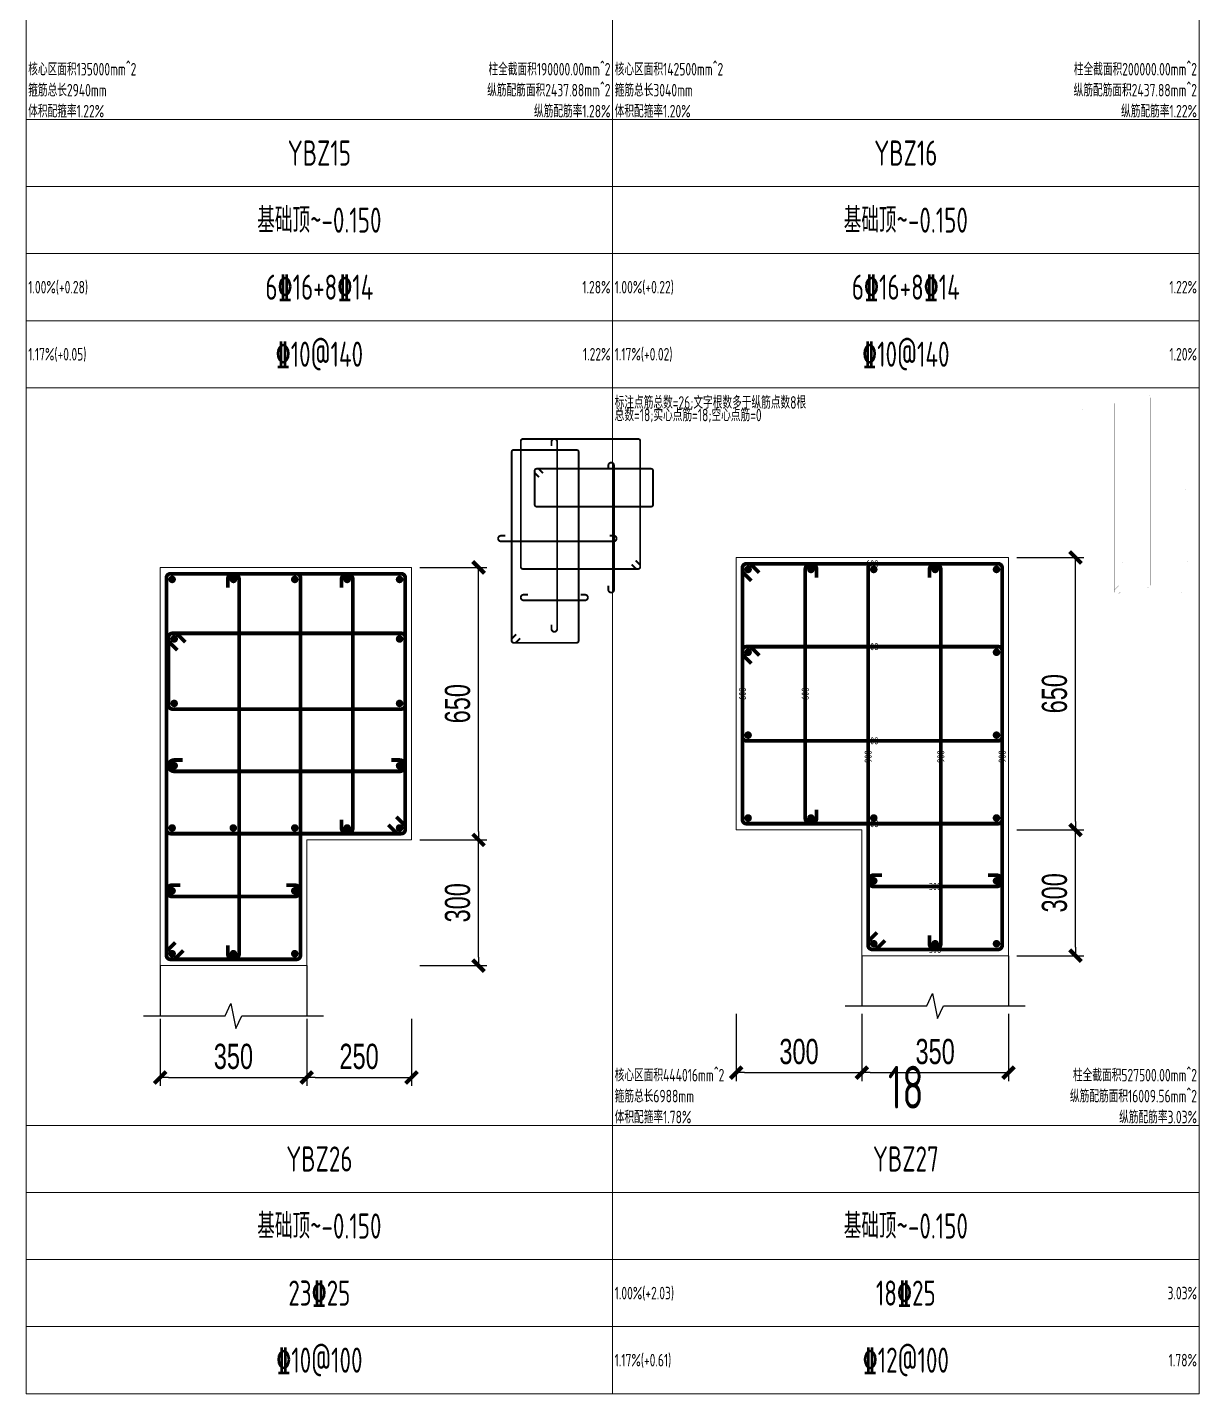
# Model space of a CAD drawing. Extents: x -129922 to 1190196, y -520662 to 139923.
# Drawn here: x 423961 to 437931, y -67297 to -50997 of the extents above; entities that cross this region are included whole.
import ezdxf
from ezdxf.enums import TextEntityAlignment as Align

# ---------------------------------------------------------------- set-up
doc = ezdxf.new("R2010")
doc.units = 0
doc.header["$LTSCALE"] = 1000
doc.header["$MEASUREMENT"] = 0
for name, color, linetype, lineweight in [('S-墙柱-REIN', 1, 'Continuous', 20), ('S-墙柱-大样细线', 7, 'Continuous', 20), ('S-大样-REIN', 1, 'Continuous', 20), ('S-大样-实线', 2, 'Continuous', 20), ('S-板-楼板负筋', 1, 'Continuous', 20), ('S-通用-TAB', 7, 'Continuous', 20)]:
    doc.layers.add(name, color=color, linetype=linetype, lineweight=lineweight)
for name, color, linetype in [('S-大样-实线-pdx', 7, 'Continuous'), ('z-计算配筋', 7, 'Continuous'), ('z-详图标注', 3, 'Continuous')]:
    doc.layers.add(name, color=color, linetype=linetype)
doc.layers.add('箍筋长度', color=3, linetype='Continuous', plot=False)
doc.layers.add('配箍校核', color=34, linetype='Continuous', plot=False)
doc.styles.add('BW_Dim', font='Bweng.shx', dxfattribs={"width": 0.7, "bigfont": 'hztxt.shx'})
doc.styles.add('BW_Rein', font='tssdeng.shx', dxfattribs={"width": 0.7, "bigfont": 'hztxt.shx'})
doc.dimstyles.new('Cyz_20_100', dxfattribs={"dimtxt": 300, "dimasz": 100, "dimexe": 100, "dimexo": 100, "dimgap": 100, "dimtad": 1, "dimdec": 0, "dimlfac": 0.2, "dimzin": 0, "dimdsep": 46, "dimtxsty": 'BW_Dim', "dimblk": '_bwk', "dimcen": 0, "dimclrt": 7, "dimadec": 0, "dimazin": 0, "dimtfac": 1, "dimtdec": 0, "dimtix": 1, "dimtmove": 2, "dimatfit": 0, "dimfxl": 0, "dimtolj": 1, "dimtzin": 0, "dimarcsym": 0})

# ---------------------------------------------------------------- blocks, each defined once
blk = doc.blocks.new('_bwk')
blk.add_line((-1, 0), (0, 0))
at = {"const_width": 0.5}
blk.add_lwpolyline([(-0.7, -0.7), (0.7, 0.7)], dxfattribs=at)
blk = doc.blocks.new('*D823')
at = {"layer": 'Defpoints', "color": 0, "transparency": 16777216}
for p in [(428547, -60691), (429347, -60691), (428547, -62191)]:
    blk.add_point(p, dxfattribs=at)
at = {"layer": 'z-详图标注', "color": 0, "lineweight": -2, "transparency": 16777216}
for p, q in [((428647, -60691), (429447, -60691)), ((429347, -62091), (429347, -60791)), ((428647, -62191), (429447, -62191))]:
    blk.add_line(p, q, dxfattribs=at)
at = {"layer": 'z-详图标注', "color": 0, "lineweight": -2, "transparency": 16777216, "xscale": 100, "yscale": 100, "zscale": 100}
for p, rotation in [((429347, -60691), 90), ((429347, -62191), 270)]:
    blk.add_blockref('_bwk', p, dxfattribs=dict(at, rotation=rotation))
at = {"layer": 'z-详图标注', "color": 7, "transparency": 16777216, "insert": (429097, -61441), "char_height": 300, "attachment_point": 5, "rotation": 90, "style": 'BW_Dim'}
blk.add_mtext('\\A1;300', dxfattribs=at)
blk = doc.blocks.new('*D824')
at = {"layer": 'Defpoints', "color": 0, "transparency": 16777216}
for p in [(428547, -57441), (429347, -57441), (428547, -60691)]:
    blk.add_point(p, dxfattribs=at)
at = {"layer": 'z-详图标注', "color": 0, "lineweight": -2, "transparency": 16777216}
for p, q in [((428647, -57441), (429447, -57441)), ((429347, -60591), (429347, -57541)), ((428647, -60691), (429447, -60691))]:
    blk.add_line(p, q, dxfattribs=at)
at = {"layer": 'z-详图标注', "color": 0, "lineweight": -2, "transparency": 16777216, "xscale": 100, "yscale": 100, "zscale": 100}
for p, rotation in [((429347, -57441), 90), ((429347, -60691), 270)]:
    blk.add_blockref('_bwk', p, dxfattribs=dict(at, rotation=rotation))
at = {"layer": 'z-详图标注', "color": 7, "transparency": 16777216, "insert": (429097, -59066), "char_height": 300, "attachment_point": 5, "rotation": 90, "style": 'BW_Dim'}
blk.add_mtext('\\A1;650', dxfattribs=at)
blk = doc.blocks.new('*D825')
at = {"layer": 'Defpoints', "color": 0, "transparency": 16777216}
for p in [(425547, -62725), (427296, -62725), (427296, -63525)]:
    blk.add_point(p, dxfattribs=at)
at = {"layer": 'z-详图标注', "color": 0, "lineweight": -2, "transparency": 16777216}
for p, q in [((425547, -62825), (425547, -63625)), ((427296, -62825), (427296, -63625)), ((425647, -63525), (427196, -63525))]:
    blk.add_line(p, q, dxfattribs=at)
at = {"layer": 'z-详图标注', "color": 0, "lineweight": -2, "transparency": 16777216, "xscale": 100, "yscale": 100, "zscale": 100, "rotation": 180}
blk.add_blockref('_bwk', (425547, -63525), dxfattribs=at)
at = {"layer": 'z-详图标注', "color": 0, "lineweight": -2, "transparency": 16777216, "xscale": 100, "yscale": 100, "zscale": 100}
blk.add_blockref('_bwk', (427296, -63525), dxfattribs=at)
at = {"layer": 'z-详图标注', "color": 7, "transparency": 16777216, "insert": (426421, -63275), "char_height": 300, "attachment_point": 5, "style": 'BW_Dim'}
blk.add_mtext('\\A1;350', dxfattribs=at)
blk = doc.blocks.new('*D826')
at = {"layer": 'Defpoints', "color": 0, "transparency": 16777216}
for p in [(427296, -62725), (428547, -62725), (428547, -63525)]:
    blk.add_point(p, dxfattribs=at)
at = {"layer": 'z-详图标注', "color": 0, "lineweight": -2, "transparency": 16777216}
for p, q in [((427296, -62825), (427296, -63625)), ((428547, -62825), (428547, -63625)), ((427396, -63525), (428447, -63525))]:
    blk.add_line(p, q, dxfattribs=at)
at = {"layer": 'z-详图标注', "color": 0, "lineweight": -2, "transparency": 16777216, "xscale": 100, "yscale": 100, "zscale": 100, "rotation": 180}
blk.add_blockref('_bwk', (427296, -63525), dxfattribs=at)
at = {"layer": 'z-详图标注', "color": 0, "lineweight": -2, "transparency": 16777216, "xscale": 100, "yscale": 100, "zscale": 100}
blk.add_blockref('_bwk', (428547, -63525), dxfattribs=at)
at = {"layer": 'z-详图标注', "color": 7, "transparency": 16777216, "insert": (427921, -63275), "char_height": 300, "attachment_point": 5, "style": 'BW_Dim'}
blk.add_mtext('\\A1;250', dxfattribs=at)
blk = doc.blocks.new('*D827')
at = {"layer": 'Defpoints', "color": 0, "transparency": 16777216}
for p in [(435672, -60572), (436472, -60572), (435672, -62072)]:
    blk.add_point(p, dxfattribs=at)
at = {"layer": 'z-详图标注', "color": 0, "lineweight": -2, "transparency": 16777216}
for p, q in [((435772, -60572), (436572, -60572)), ((436472, -61972), (436472, -60672)), ((435772, -62072), (436572, -62072))]:
    blk.add_line(p, q, dxfattribs=at)
at = {"layer": 'z-详图标注', "color": 0, "lineweight": -2, "transparency": 16777216, "xscale": 100, "yscale": 100, "zscale": 100}
for p, rotation in [((436472, -60572), 90), ((436472, -62072), 270)]:
    blk.add_blockref('_bwk', p, dxfattribs=dict(at, rotation=rotation))
at = {"layer": 'z-详图标注', "color": 7, "transparency": 16777216, "insert": (436222, -61322), "char_height": 300, "attachment_point": 5, "rotation": 90, "style": 'BW_Dim'}
blk.add_mtext('\\A1;300', dxfattribs=at)
blk = doc.blocks.new('*D828')
at = {"layer": 'Defpoints', "color": 0, "transparency": 16777216}
for p in [(435672, -57322), (436472, -57322), (435672, -60572)]:
    blk.add_point(p, dxfattribs=at)
at = {"layer": 'z-详图标注', "color": 0, "lineweight": -2, "transparency": 16777216}
for p, q in [((435772, -57322), (436572, -57322)), ((436472, -60472), (436472, -57422)), ((435772, -60572), (436572, -60572))]:
    blk.add_line(p, q, dxfattribs=at)
at = {"layer": 'z-详图标注', "color": 0, "lineweight": -2, "transparency": 16777216, "xscale": 100, "yscale": 100, "zscale": 100}
for p, rotation in [((436472, -57322), 90), ((436472, -60572), 270)]:
    blk.add_blockref('_bwk', p, dxfattribs=dict(at, rotation=rotation))
at = {"layer": 'z-详图标注', "color": 7, "transparency": 16777216, "insert": (436222, -58947), "char_height": 300, "attachment_point": 5, "rotation": 90, "style": 'BW_Dim'}
blk.add_mtext('\\A1;650', dxfattribs=at)
blk = doc.blocks.new('*D2186')
at = {"layer": 'Defpoints', "color": 0, "transparency": 16777216}
for p in [(435672, -60572), (436472, -60572), (435672, -62072)]:
    blk.add_point(p, dxfattribs=at)
at = {"layer": 'z-详图标注', "color": 0, "lineweight": -2, "transparency": 16777216}
for p, q in [((435772, -60572), (436572, -60572)), ((436472, -61972), (436472, -60672)), ((435772, -62072), (436572, -62072))]:
    blk.add_line(p, q, dxfattribs=at)
at = {"layer": 'z-详图标注', "color": 0, "lineweight": -2, "transparency": 16777216, "xscale": 100, "yscale": 100, "zscale": 100}
for p, rotation in [((436472, -60572), 90), ((436472, -62072), 270)]:
    blk.add_blockref('_bwk', p, dxfattribs=dict(at, rotation=rotation))
at = {"layer": 'z-详图标注', "color": 7, "transparency": 16777216, "insert": (436222, -61322), "char_height": 300, "attachment_point": 5, "rotation": 90, "style": 'BW_Dim'}
blk.add_mtext('\\A1;300', dxfattribs=at)
blk = doc.blocks.new('*D2187')
at = {"layer": 'Defpoints', "color": 0, "transparency": 16777216}
for p in [(435672, -57322), (436472, -57322), (435672, -60572)]:
    blk.add_point(p, dxfattribs=at)
at = {"layer": 'z-详图标注', "color": 0, "lineweight": -2, "transparency": 16777216}
for p, q in [((435772, -57322), (436572, -57322)), ((436472, -60472), (436472, -57422)), ((435772, -60572), (436572, -60572))]:
    blk.add_line(p, q, dxfattribs=at)
at = {"layer": 'z-详图标注', "color": 0, "lineweight": -2, "transparency": 16777216, "xscale": 100, "yscale": 100, "zscale": 100}
for p, rotation in [((436472, -57322), 90), ((436472, -60572), 270)]:
    blk.add_blockref('_bwk', p, dxfattribs=dict(at, rotation=rotation))
at = {"layer": 'z-详图标注', "color": 7, "transparency": 16777216, "insert": (436222, -58947), "char_height": 300, "attachment_point": 5, "rotation": 90, "style": 'BW_Dim'}
blk.add_mtext('\\A1;650', dxfattribs=at)
blk = doc.blocks.new('*D2188')
at = {"layer": 'Defpoints', "color": 0, "transparency": 16777216}
for p in [(432422, -62667), (433922, -62667), (433922, -63467)]:
    blk.add_point(p, dxfattribs=at)
at = {"layer": 'z-详图标注', "color": 0, "lineweight": -2, "transparency": 16777216}
for p, q in [((432422, -62767), (432422, -63567)), ((433922, -62767), (433922, -63567)), ((432522, -63467), (433822, -63467))]:
    blk.add_line(p, q, dxfattribs=at)
at = {"layer": 'z-详图标注', "color": 0, "lineweight": -2, "transparency": 16777216, "xscale": 100, "yscale": 100, "zscale": 100, "rotation": 180}
blk.add_blockref('_bwk', (432422, -63467), dxfattribs=at)
at = {"layer": 'z-详图标注', "color": 0, "lineweight": -2, "transparency": 16777216, "xscale": 100, "yscale": 100, "zscale": 100}
blk.add_blockref('_bwk', (433922, -63467), dxfattribs=at)
at = {"layer": 'z-详图标注', "color": 7, "transparency": 16777216, "insert": (433172, -63217), "char_height": 300, "attachment_point": 5, "style": 'BW_Dim'}
blk.add_mtext('\\A1;300', dxfattribs=at)
blk = doc.blocks.new('*D2189')
at = {"layer": 'Defpoints', "color": 0, "transparency": 16777216}
for p in [(433922, -62667), (435672, -62667), (435672, -63467)]:
    blk.add_point(p, dxfattribs=at)
at = {"layer": 'z-详图标注', "color": 0, "lineweight": -2, "transparency": 16777216}
for p, q in [((433922, -62767), (433922, -63567)), ((435672, -62767), (435672, -63567)), ((434022, -63467), (435572, -63467))]:
    blk.add_line(p, q, dxfattribs=at)
at = {"layer": 'z-详图标注', "color": 0, "lineweight": -2, "transparency": 16777216, "xscale": 100, "yscale": 100, "zscale": 100, "rotation": 180}
blk.add_blockref('_bwk', (433922, -63467), dxfattribs=at)
at = {"layer": 'z-详图标注', "color": 0, "lineweight": -2, "transparency": 16777216, "xscale": 100, "yscale": 100, "zscale": 100}
blk.add_blockref('_bwk', (435672, -63467), dxfattribs=at)
at = {"layer": 'z-详图标注', "color": 7, "transparency": 16777216, "insert": (434797, -63217), "char_height": 300, "attachment_point": 5, "style": 'BW_Dim'}
blk.add_mtext('\\A1;350', dxfattribs=at)

msp = doc.modelspace()

# ---------------------------------------------------------------- linework, layer by layer
at = {"layer": 'S-墙柱-REIN', "const_width": 45}
for points in [[(432541.7, -57464.4, 1), (432586.7, -57464.4, 1)], [(433291.7, -57464.4, 1), (433336.7, -57464.4, 1)], [(434041.7, -57464.4, 1), (434086.7, -57464.4, 1)], [(434774.2, -57464.4, 1), (434819.2, -57464.4, 1)], [(435506.7, -57464.4, 1), (435551.7, -57464.4, 1)], [(432541.7, -58452.8, 1), (432586.7, -58452.8, 1)], [(435506.7, -58452.8, 1), (435551.7, -58452.8, 1)], [(432541.7, -59441.1, 1), (432586.7, -59441.1, 1)], [(435506.7, -59441.1, 1), (435551.7, -59441.1, 1)], [(432541.7, -60429.4, 1), (432586.7, -60429.4, 1)], [(433291.7, -60429.4, 1), (433336.7, -60429.4, 1)], [(434041.7, -60429.4, 1), (434086.7, -60429.4, 1)], [(435506.7, -60429.4, 1), (435551.7, -60429.4, 1)], [(434041.7, -61179.4, 1), (434086.7, -61179.4, 1)], [(435506.7, -61179.4, 1), (435551.7, -61179.4, 1)], [(434041.7, -61929.4, 1), (434086.7, -61929.4, 1)], [(434774.2, -61929.4, 1), (434819.2, -61929.4, 1)], [(435506.7, -61929.4, 1), (435551.7, -61929.4, 1)]]:
    msp.add_lwpolyline(points, format="xyb", close=True, dxfattribs=at)
at = {"layer": 'S-墙柱-大样细线'}
msp.add_lwpolyline([(433921.7, -60571.9), (433921.7, -62071.9), (435671.7, -62071.9), (435671.7, -57321.9), (432421.7, -57321.9), (432421.7, -60571.9)], close=True, dxfattribs=at)
at = {"layer": 'S-大样-REIN', "color": 1}
for points, const_width in [([(436180.4, -55503.7), (436134.5, -55457.7, -0.1989124), (436127.4, -55440.8), (436127.4, -55427, -0.4142136), (436151.4, -55403), (437653.4, -55403, -0.4142136), (437677.4, -55427), (437677.4, -56929, -0.4142136), (437653.4, -56953), (436151.4, -56953, -0.4142136), (436127.4, -56929), (436127.4, -55427, -0.4142136), (436151.4, -55403), (436165.2, -55403, -0.1989124), (436182.2, -55410), (436228.2, -55456)], 0.15), ([(437034.4, -57706.2), (436988.4, -57752.2, -0.1989124), (436971.5, -57759.2), (436957.7, -57759.2, -0.4142136), (436933.7, -57735.2), (436933.7, -55483.2, -0.4142136), (436957.7, -55459.2), (437709.7, -55459.2, -0.4142136), (437733.7, -55483.2), (437733.7, -57735.2, -0.4142136), (437709.7, -57759.2), (436957.7, -57759.2, -0.4142136), (436933.7, -57735.2), (436933.7, -57721.5, -0.1989124), (436940.7, -57704.5), (436986.7, -57658.5)], 0.15), ([(432602.7, -57598.4), (432510.7, -57506.5, -0.1989124), (432496.7, -57472.5), (432496.7, -57444.9, -0.4142136), (432544.7, -57396.9), (435548.7, -57396.9, -0.4142136), (435596.7, -57444.9), (435596.7, -60448.9, -0.4142136), (435548.7, -60496.9), (432544.7, -60496.9, -0.4142136), (432496.7, -60448.9), (432496.7, -57444.9, -0.4142136), (432544.7, -57396.9), (432572.3, -57396.9, -0.1989124), (432606.2, -57411), (432698.1, -57502.9)], 45), ([(434198.1, -61891), (434106.2, -61982.9, -0.1989124), (434072.3, -61996.9), (434044.7, -61996.9, -0.4142136), (433996.7, -61948.9), (433996.7, -57444.9, -0.4142136), (434044.7, -57396.9), (435548.7, -57396.9, -0.4142136), (435596.7, -57444.9), (435596.7, -61948.9, -0.4142136), (435548.7, -61996.9), (434044.7, -61996.9, -0.4142136), (433996.7, -61948.9), (433996.7, -61921.4, -0.1989124), (434010.7, -61887.4), (434102.7, -61795.5)], 45)]:
    msp.add_lwpolyline(points, format="xyb", dxfattribs=dict(at, const_width=const_width))
at = {"layer": 'S-大样-REIN'}
for points, const_width in [([(437299.9, -55468), (437299.9, -55418, -1), (437367.4, -55418), (437367.4, -57650.5, -1), (437299.9, -57650.5), (437299.9, -57600.5)], 0.15), ([(436626.2, -57000.5), (436626.2, -57050.5, -1), (436558.7, -57050.5), (436558.7, -55568, -1), (436626.2, -55568), (436626.2, -55618)], 0.15), ([(436311.7, -56054.1), (436265.7, -56008.2, -0.1989124), (436258.7, -55991.2), (436258.7, -55977.4, -0.4142136), (436282.7, -55953.4), (437784.7, -55953.4, -0.4142136), (437808.7, -55977.4), (437808.7, -56491.1, -0.4142136), (437784.7, -56515.1), (436282.7, -56515.1, -0.4142136), (436258.7, -56491.1), (436258.7, -55977.4, -0.4142136), (436282.7, -55953.4), (436296.5, -55953.4, -0.1989124), (436313.4, -55960.4), (436359.4, -56006.4)], 0.15), ([(430069.8, -56364), (430023.9, -56318, -0.1989124), (430016.8, -56301), (430016.8, -56287.2, -0.4142136), (430040.8, -56263.2), (431405.6, -56263.2, -0.4142136), (431429.6, -56287.2), (431429.6, -56691.1, -0.4142136), (431405.6, -56715.1), (430040.8, -56715.1, -0.4142136), (430016.8, -56691.1), (430016.8, -56287.2, -0.4142136), (430040.8, -56263.2), (430054.6, -56263.2, -0.1989124), (430071.6, -56270.3), (430117.6, -56316.2)], 22.5), ([(430910.1, -57062), (430960.1, -57062, -1), (430960.1, -57129.5), (429614.8, -57129.5, -1), (429614.8, -57062), (429664.8, -57062)], 22.5), ([(433381.7, -60329.4), (433381.7, -60429.4, -1), (433246.7, -60429.4), (433246.7, -57464.4, -1), (433381.7, -57464.4), (433381.7, -57564.4)], 45), ([(434729.2, -57564.4), (434729.2, -57464.4, -1), (434864.2, -57464.4), (434864.2, -61929.4, -1), (434729.2, -61929.4), (434729.2, -61829.4)], 45), ([(437724.9, -57316.7), (437774.9, -57316.7, -1), (437774.9, -57384.2), (437042.4, -57384.2, -1), (437042.4, -57316.7), (437092.4, -57316.7)], 0.15), ([(425752.2, -58427.7), (425660.2, -58335.7, -0.1989124), (425646.2, -58301.8), (425646.2, -58274.2, -0.4142136), (425694.2, -58226.2), (428423.7, -58226.2, -0.4142136), (428471.7, -58274.2), (428471.7, -59082, -0.4142136), (428423.7, -59130), (425694.2, -59130, -0.4142136), (425646.2, -59082), (425646.2, -58274.2, -0.4142136), (425694.2, -58226.2), (425721.8, -58226.2, -0.1989124), (425755.7, -58240.3), (425847.6, -58332.2)], 45), ([(432602.7, -58586.7), (432510.7, -58494.8, -0.1989124), (432496.7, -58460.9), (432496.7, -58433.3, -0.4142136), (432544.7, -58385.3), (435548.7, -58385.3, -0.4142136), (435596.7, -58433.3), (435596.7, -59460.6, -0.4142136), (435548.7, -59508.6), (432544.7, -59508.6, -0.4142136), (432496.7, -59460.6), (432496.7, -58433.3, -0.4142136), (432544.7, -58385.3), (432572.3, -58385.3, -0.1989124), (432606.2, -58399.3), (432698.1, -58491.3)], 45), ([(428304.2, -59738), (428404.2, -59738, -1), (428404.2, -59873), (425713.7, -59873, -1), (425713.7, -59738), (425813.7, -59738)], 45), ([(435429.2, -61111.9), (435529.2, -61111.9, -1), (435529.2, -61246.9), (434064.2, -61246.9, -1), (434064.2, -61111.9), (434164.2, -61111.9)], 45)]:
    msp.add_lwpolyline(points, format="xyb", dxfattribs=dict(at, const_width=const_width))
at = {"layer": 'S-大样-REIN', "const_width": 45}
for points in [[(425666.7, -57583.4, 1), (425711.7, -57583.4, 1)], [(426398.7, -57583.4, 1), (426443.7, -57583.4, 1)], [(427130.8, -57583.4, 1), (427175.8, -57583.4, 1)], [(427756.2, -57583.4, 1), (427801.2, -57583.4, 1)], [(428381.7, -57583.4, 1), (428426.7, -57583.4, 1)], [(425691.2, -58293.7, 1), (425736.2, -58293.7, 1)], [(428381.7, -58293.7, 1), (428426.7, -58293.7, 1)], [(425691.2, -59062.5, 1), (425736.2, -59062.5, 1)], [(428381.7, -59062.5, 1), (428426.7, -59062.5, 1)], [(425691.2, -59805.5, 1), (425736.2, -59805.5, 1)], [(428381.7, -59805.5, 1), (428426.7, -59805.5, 1)], [(425666.7, -60548.4, 1), (425711.7, -60548.4, 1)], [(426396.8, -60548.4, 1), (426441.8, -60548.4, 1)], [(427130.8, -60548.4, 1), (427175.8, -60548.4, 1)], [(427756.2, -60548.4, 1), (427801.2, -60548.4, 1)], [(428381.7, -60548.4, 1), (428426.7, -60548.4, 1)], [(425666.7, -61298.4, 1), (425711.7, -61298.4, 1)], [(427130.8, -61298.4, 1), (427175.8, -61298.4, 1)], [(425666.7, -62048.4, 1), (425711.7, -62048.4, 1)], [(426398.7, -62048.4, 1), (426443.7, -62048.4, 1)], [(427130.8, -62048.4, 1), (427175.8, -62048.4, 1)]]:
    msp.add_lwpolyline(points, format="xyb", close=True, dxfattribs=at)
at = {"layer": 'S-大样-实线'}
msp.add_lwpolyline([(427295.8, -60690.9), (428546.7, -60690.9), (428546.7, -57440.9), (425546.7, -57440.9), (425546.7, -62190.9), (427295.8, -62190.9)], close=True, dxfattribs=at)
at = {"layer": 'S-大样-实线-pdx'}
for points in [[(433921.7, -62071.9), (433921.7, -62671.9)], [(435671.7, -62071.9), (435671.7, -62671.9)], [(425546.7, -62190.9), (425546.7, -62790.9)], [(427295.8, -62190.9), (427295.8, -62790.9)], [(433721.7, -62671.9), (434696.7, -62671.9), (434766.7, -62521.9), (434826.7, -62821.9), (434896.7, -62671.9), (435871.7, -62671.9)], [(425346.7, -62790.9), (426321.2, -62790.9), (426391.2, -62640.9), (426451.2, -62940.9), (426521.2, -62790.9), (427495.8, -62790.9)]]:
    msp.add_lwpolyline(points, dxfattribs=at)
at = {"layer": 'S-板-楼板负筋'}
for points, const_width in [([(431223.5, -57357.4), (431269.4, -57403.3, -0.1989124), (431276.5, -57420.3), (431276.5, -57434.1, -0.4142136), (431252.5, -57458.1), (429875.5, -57458.1, -0.4142136), (429851.5, -57434.1), (429851.5, -55932.1, -0.4142136), (429875.5, -55908.1), (431252.5, -55908.1, -0.4142136), (431276.5, -55932.1), (431276.5, -57434.1, -0.4142136), (431252.5, -57458.1), (431238.7, -57458.1, -0.1989124), (431221.7, -57451.1), (431175.8, -57405.1)], 22.5), ([(430217.5, -55991.8), (430217.5, -55941.8, -1), (430285, -55941.8), (430285, -58174.3, -1), (430217.5, -58174.3), (430217.5, -58124.3)], 22.5), ([(429842.8, -58286.2), (429796.9, -58332.2, -0.1989124), (429779.9, -58339.2), (429766.1, -58339.2, -0.4142136), (429742.1, -58315.2), (429742.1, -56063.2, -0.4142136), (429766.1, -56039.2), (430517.6, -56039.2, -0.4142136), (430541.6, -56063.2), (430541.6, -58315.2, -0.4142136), (430517.6, -58339.2), (429766.1, -58339.2, -0.4142136), (429742.1, -58315.2), (429742.1, -58301.5, -0.1989124), (429749.1, -58284.5), (429795.1, -58238.5)], 22.5), ([(430896.2, -56273.9), (430896.2, -56223.9, -1), (430963.7, -56223.9), (430963.7, -57706.4, -1), (430896.2, -57706.4), (430896.2, -57656.4)], 22.5), ([(425823.1, -62010), (425731.2, -62101.9, -0.1989124), (425697.3, -62115.9), (425669.7, -62115.9, -0.4142136), (425621.7, -62067.9), (425621.7, -57563.9, -0.4142136), (425669.7, -57515.9), (427172.8, -57515.9, -0.4142136), (427220.8, -57563.9), (427220.8, -62067.9, -0.4142136), (427172.8, -62115.9), (425669.7, -62115.9, -0.4142136), (425621.7, -62067.9), (425621.7, -62040.4, -0.1989124), (425635.7, -62006.4), (425727.7, -61914.5)], 45), ([(428365.7, -60414.5), (428457.6, -60506.4, -0.1989124), (428471.7, -60540.4), (428471.7, -60567.9, -0.4142136), (428423.7, -60615.9), (425669.7, -60615.9, -0.4142136), (425621.7, -60567.9), (425621.7, -57563.9, -0.4142136), (425669.7, -57515.9), (428423.7, -57515.9, -0.4142136), (428471.7, -57563.9), (428471.7, -60567.9, -0.4142136), (428423.7, -60615.9), (428396.1, -60615.9, -0.1989124), (428362.2, -60601.9), (428270.2, -60510)], 45), ([(426353.7, -57683.4), (426353.7, -57583.4, -1), (426488.7, -57583.4), (426488.7, -62048.4, -1), (426353.7, -62048.4), (426353.7, -61948.4)], 45), ([(427711.2, -57683.4), (427711.2, -57583.4, -1), (427846.2, -57583.4), (427846.2, -60548.4, -1), (427711.2, -60548.4), (427711.2, -60448.4)], 45), ([(430567.3, -57765.6), (430617.3, -57765.6, -1), (430617.3, -57833.1), (429885.2, -57833.1, -1), (429885.2, -57765.6), (429935.2, -57765.6)], 22.5), ([(427053.3, -61230.9), (427153.3, -61230.9, -1), (427153.3, -61365.9), (425689.2, -61365.9, -1), (425689.2, -61230.9), (425789.2, -61230.9)], 45)]:
    msp.add_lwpolyline(points, format="xyb", dxfattribs=dict(at, const_width=const_width))
at = {"layer": 'S-通用-TAB'}
for points in [[(423946.7, -55296.9), (423946.7, -43296.9), (430946.7, -43296.9), (430946.7, -55296.9), (423946.7, -55296.9), (423946.7, -52096.9), (430946.7, -52096.9), (430946.7, -52896.9), (423946.7, -52896.9), (423946.7, -53696.9), (430946.7, -53696.9), (430946.7, -54496.9), (423946.7, -54496.9), (423946.7, -55296.9)], [(430946.7, -55296.9), (430946.7, -43296.9), (437946.7, -43296.9), (437946.7, -55296.9), (430946.7, -55296.9), (430946.7, -52096.9), (437946.7, -52096.9), (437946.7, -52896.9), (430946.7, -52896.9), (430946.7, -53696.9), (437946.7, -53696.9), (437946.7, -54496.9), (430946.7, -54496.9), (430946.7, -55296.9)], [(423946.7, -67296.9), (423946.7, -55296.9), (430946.7, -55296.9), (430946.7, -67296.9), (423946.7, -67296.9), (423946.7, -64096.9), (430946.7, -64096.9), (430946.7, -64896.9), (423946.7, -64896.9), (423946.7, -65696.9), (430946.7, -65696.9), (430946.7, -66496.9), (423946.7, -66496.9), (423946.7, -67296.9)], [(430946.7, -67296.9), (430946.7, -55296.9), (437946.7, -55296.9), (437946.7, -67296.9), (430946.7, -67296.9), (430946.7, -64096.9), (437946.7, -64096.9), (437946.7, -64896.9), (430946.7, -64896.9), (430946.7, -65696.9), (437946.7, -65696.9), (437946.7, -66496.9), (430946.7, -66496.9), (430946.7, -67296.9)]]:
    msp.add_lwpolyline(points, dxfattribs=at)

# ---------------------------------------------------------------- texts
at = {"layer": 'z-计算配筋', "color": 3, "style": 'BW_Rein', "width": 0.7}
for s, p in [('YBZ15', (427446.7, -52496.9)), ('YBZ16', (434446.7, -52496.9)), ('YBZ26', (427446.7, -64496.9)), ('YBZ27', (434446.7, -64496.9))]:
    msp.add_text(s, height=300, dxfattribs=at).set_placement(p, align=Align.MIDDLE_CENTER)
at = {"layer": 'z-计算配筋', "style": 'BW_Rein', "width": 0.7}
for s, p in [('基础顶~-0.150', (427446.7, -53296.9)), ('基础顶~-0.150', (434446.7, -53296.9)), ('6\x8416+8\x8414', (427446.7, -54096.9)), ('6\x8416+8\x8414', (434446.7, -54096.9)), ('\x8410@140', (427446.7, -54896.9)), ('\x8410@140', (434446.7, -54896.9)), ('基础顶~-0.150', (427446.7, -65296.9)), ('基础顶~-0.150', (434446.7, -65296.9)), ('23\x8425', (427446.7, -66096.9)), ('18\x8425', (434446.7, -66096.9)), ('\x8410@100', (427446.7, -66896.9)), ('\x8412@100', (434446.7, -66896.9))]:
    msp.add_text(s, height=300, dxfattribs=at).set_placement(p, align=Align.MIDDLE_CENTER)
at = {"layer": '箍筋长度', "style": 'BW_Rein', "width": 0.7}
for s, p in [('608', (434046.7, -57396.9)), ('608', (434046.7, -58385.3)), ('608', (434046.7, -59508.6)), ('608', (434046.7, -60496.9)), ('308', (434796.7, -61246.9)), ('308', (434796.7, -61996.9))]:
    msp.add_text(s, height=85, dxfattribs=at).set_placement(p, align=Align.MIDDLE_CENTER)
for s, p in [('608', (432496.7, -58946.9)), ('608', (433246.7, -58946.9)), ('908', (433996.7, -59696.9)), ('908', (434864.2, -59696.9)), ('908', (435596.7, -59696.9))]:
    msp.add_text(s, height=85, rotation=90, dxfattribs=at).set_placement(p, align=Align.MIDDLE_CENTER)
at = {"layer": '配箍校核', "style": 'BW_Rein', "width": 0.7}
for s, p in [('核心区面积135000mm^ 2', (423971.7, -51571.9)), ('核心区面积142500mm^ 2', (430971.7, -51571.9)), ('箍筋总长2940mm', (423971.7, -51821.9)), ('箍筋总长3040mm', (430971.7, -51821.9)), ('体积配箍率1.22%', (423971.7, -52071.9)), ('体积配箍率1.20%', (430971.7, -52071.9)), ('总数=18;实心点筋=18;空心点筋=0', (430971.7, -55696.9)), ('核心区面积444016mm^ 2', (430971.7, -63571.9)), ('箍筋总长6988mm', (430971.7, -63821.9)), ('体积配箍率1.78%', (430971.7, -64071.9))]:
    msp.add_text(s, height=150, dxfattribs=at).set_placement(p)
for s, p in [('柱全截面积190000.00mm^ 2', (430921.7, -51571.9)), ('柱全截面积200000.00mm^ 2', (437921.7, -51571.9)), ('纵筋配筋面积2437.88mm^ 2', (430921.7, -51821.9)), ('纵筋配筋面积2437.88mm^ 2', (437921.7, -51821.9)), ('纵筋配筋率1.28%', (430921.7, -52071.9)), ('纵筋配筋率1.22%', (437921.7, -52071.9)), ('柱全截面积527500.00mm^ 2', (437921.7, -63571.9)), ('纵筋配筋面积16009.56mm^ 2', (437921.7, -63821.9)), ('纵筋配筋率3.03%', (437921.7, -64071.9))]:
    msp.add_text(s, height=150, dxfattribs=at).set_placement(p, align=Align.RIGHT)
for s, p in [('1.00%(+0.28)', (423971.7, -54096.9)), ('1.00%(+0.22)', (430971.7, -54096.9)), ('1.17%(+0.05)', (423971.7, -54896.9)), ('1.17%(+0.02)', (430971.7, -54896.9)), ('1.00%(+2.03)', (430971.7, -66096.9)), ('1.17%(+0.61)', (430971.7, -66896.9))]:
    msp.add_text(s, height=150, dxfattribs=at).set_placement(p, align=Align.MIDDLE_LEFT)
for s, p in [('1.28%', (430921.7, -54096.9)), ('1.22%', (437921.7, -54096.9)), ('1.22%', (430921.7, -54896.9)), ('1.20%', (437921.7, -54896.9)), ('3.03%', (437921.7, -66096.9)), ('1.78%', (437921.7, -66896.9))]:
    msp.add_text(s, height=150, dxfattribs=at).set_placement(p, align=Align.MIDDLE_RIGHT)
at = {"layer": '配箍校核', "color": 1, "style": 'BW_Rein', "width": 0.7}
msp.add_text('标注点筋总数=26;文字根数多于纵筋点数8根', height=150, dxfattribs=at).set_placement((430971.7, -55546.9))
msp.add_text('18', height=510, dxfattribs=at).set_placement((434446.7, -63641.9), align=Align.MIDDLE_CENTER)

# ---------------------------------------------------------------- dimensions: what is measured, and where the dimension line sits
at = {"layer": 'z-详图标注'}
for base, p1, p2, picture, middle in [((429346.7, -57440.9), (428546.7, -60690.9), (428546.7, -57440.9), '*D824', (429096.7, -59065.9)), ((436471.7, -57321.9), (435671.7, -60571.9), (435671.7, -57321.9), '*D828', (436221.7, -58946.9)), ((436471.7, -57321.9), (435671.7, -60571.9), (435671.7, -57321.9), '*D2187', (436221.7, -58946.9)), ((429346.7, -60690.9), (428546.7, -62190.9), (428546.7, -60690.9), '*D823', (429096.7, -61440.9)), ((436471.7, -60571.9), (435671.7, -62071.9), (435671.7, -60571.9), '*D827', (436221.7, -61321.9)), ((436471.7, -60571.9), (435671.7, -62071.9), (435671.7, -60571.9), '*D2186', (436221.7, -61321.9))]:
    dim = msp.add_linear_dim(base=base, p1=p1, p2=p2, angle=90, dimstyle='Cyz_20_100', dxfattribs=at)
    dim.commit()
    dim.dimension.update_dxf_attribs({"geometry": picture, "text_midpoint": middle})
for base, p1, p2, picture, middle in [((427295.8, -63525.4), (425546.7, -62725.4), (427295.8, -62725.4), '*D825', (426421.2, -63275.4)), ((428546.7, -63525.4), (427295.8, -62725.4), (428546.7, -62725.4), '*D826', (427921.2, -63275.4)), ((433921.7, -63466.7), (432421.7, -62666.7), (433921.7, -62666.7), '*D2188', (433171.7, -63216.7)), ((435671.7, -63466.7), (433921.7, -62666.7), (435671.7, -62666.7), '*D2189', (434796.7, -63216.7))]:
    dim = msp.add_linear_dim(base=base, p1=p1, p2=p2, dimstyle='Cyz_20_100', dxfattribs=at)
    dim.commit()
    dim.dimension.update_dxf_attribs({"geometry": picture, "text_midpoint": middle})

doc.saveas('drawing.dxf')
